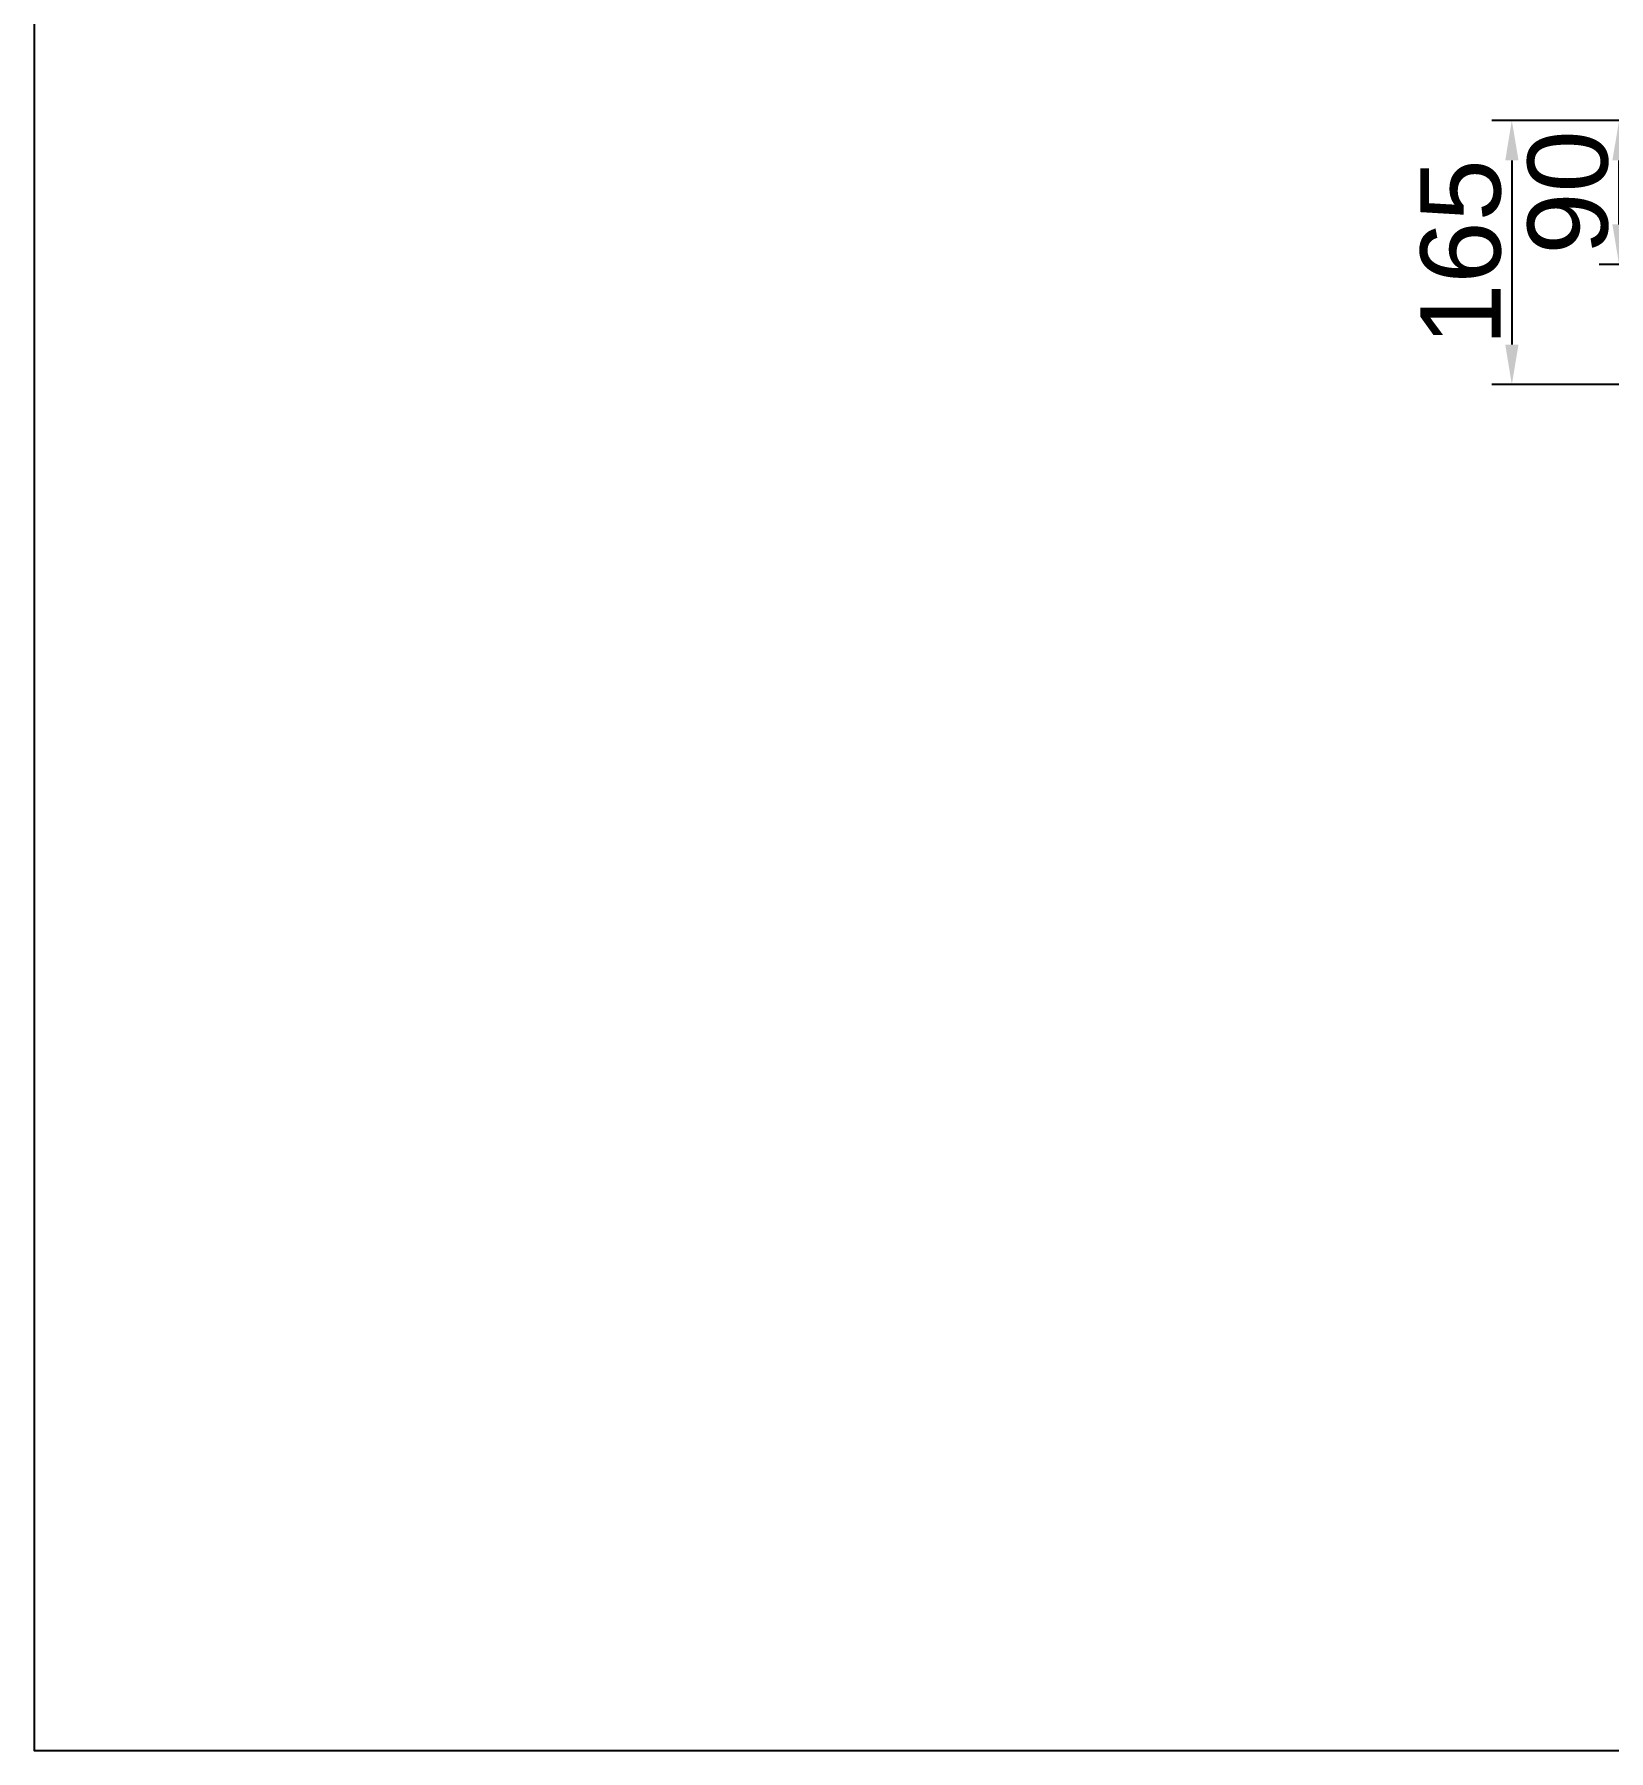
# Model space of a CAD drawing. Header units: millimetres. Extents: x 0 to 182016, y 11 to 3710.
# Drawn here: x 116422 to 117405, y 11 to 1083 of the extents above; entities that cross this region are included whole.
import ezdxf

# ---------------------------------------------------------------- set-up
doc = ezdxf.new("R2010")
doc.units = ezdxf.units.MM
doc.styles.get("Standard").update_dxf_attribs({"font": 'arial.ttf'})
doc.dimstyles.new('Padidinti matmenys', dxfattribs={"dimscale": 10, "dimtxt": 5, "dimasz": 2.5, "dimexe": 1.25, "dimexo": 0.625, "dimtad": 1, "dimdec": 1, "dimtxsty": 'Standard', "dimcen": 2.5, "dimadec": 0, "dimazin": 0, "dimtfac": 1, "dimtdec": 1, "dimtmove": 0, "dimatfit": 3, "dimfxl": 1, "dimarcsym": 0})

# ---------------------------------------------------------------- blocks, each defined once
blk = doc.blocks.new('*D1572')
at = {"color": 0, "lineweight": -2, "transparency": 16777216}
for p, q in [((117466.3, 1029.2), (117399.5, 1029.2)), ((117412, 964.2), (117412, 1004.2)), ((117502.3, 939.2), (117399.5, 939.2))]:
    blk.add_line(p, q, dxfattribs=at)
at = {"color": 0, "transparency": 16777216}
for points in [[(117407.8, 1004.2), (117416.1, 1004.2), (117412, 1029.2)], [(117407.8, 964.2), (117416.1, 964.2), (117412, 939.2)]]:
    blk.add_solid(points, dxfattribs=at)
at = {"layer": 'Defpoints', "color": 0, "transparency": 16777216}
for p in [(117412, 1029.2), (117472.6, 1029.2), (117508.6, 939.2)]:
    blk.add_point(p, dxfattribs=at)
at = {"color": 0, "lineweight": 5, "transparency": 16777216, "insert": (117380.2, 984.2), "char_height": 50, "attachment_point": 5, "rotation": 90}
blk.add_mtext('90', dxfattribs=at)
blk = doc.blocks.new('*D2041')
at = {"color": 0, "lineweight": -2, "transparency": 16777216}
for p, q in [((117413.3, 1029.2), (117332.5, 1029.2)), ((117345, 1004.2), (117345, 889.2)), ((117413.3, 864.2), (117332.5, 864.2))]:
    blk.add_line(p, q, dxfattribs=at)
at = {"color": 0, "transparency": 16777216}
for points in [[(117340.9, 1004.2), (117349.2, 1004.2), (117345, 1029.2)], [(117340.9, 889.2), (117349.2, 889.2), (117345, 864.2)]]:
    blk.add_solid(points, dxfattribs=at)
at = {"layer": 'Defpoints', "color": 0, "transparency": 16777216}
for p in [(117419.6, 1029.2), (117345, 864.2), (117419.6, 864.2)]:
    blk.add_point(p, dxfattribs=at)
at = {"color": 0, "lineweight": 5, "transparency": 16777216, "insert": (117313.3, 946.7), "char_height": 50, "attachment_point": 5, "rotation": 90}
blk.add_mtext('165', dxfattribs=at)

msp = doc.modelspace()

# ---------------------------------------------------------------- linework, layer by layer
msp.add_lwpolyline([(121921.6498575, 3710.4502728), (121921.6498575, 10.9108603), (116422.3345146, 10.9108603), (116422.3345146, 3710.4502728)], close=True)

# ---------------------------------------------------------------- dimensions: what is measured, and where the dimension line sits
at = {"color": 1, "lineweight": 5}
dim = msp.add_linear_dim(base=(117345.0467154, 864.1785279), p1=(117419.5503929, 1029.1785279), p2=(117419.5503929, 864.1785279), angle=90, dimstyle='Padidinti matmenys', dxfattribs=at)
dim.commit()
dim.dimension.update_dxf_attribs({"geometry": '*D2041', "text_midpoint": (117313.268066, 946.6785279)})
dim = msp.add_linear_dim(base=(117411.9529113, 1029.1785279), p1=(117508.5503932, 939.1785279), p2=(117472.5503932, 1029.1785279), angle=90, dimstyle='Padidinti matmenys', dxfattribs=at)
dim.commit()
dim.dimension.update_dxf_attribs({"geometry": '*D1572', "text_midpoint": (117411.9529113, 984.1785279), "dimtype": 160})

doc.saveas('drawing.dxf')
